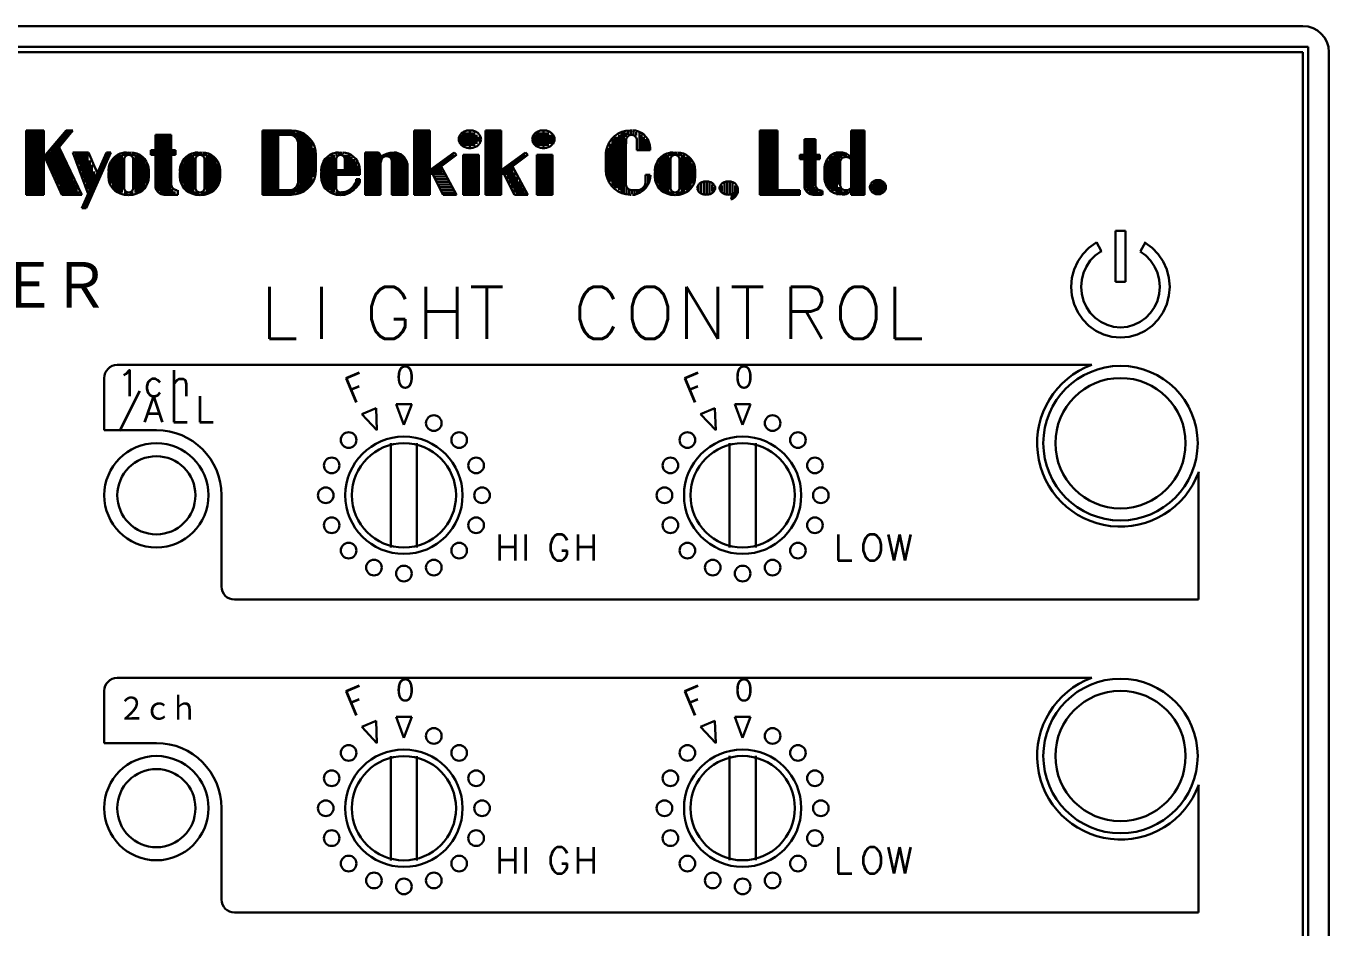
# Model space of a CAD drawing. Header units: inches. Extents: x 15 to 427, y 4 to 223.
# Drawn here: x 47.16 to 97.16, y 98.62 to 133.22 of the extents above; entities that cross this region are included whole.
import ezdxf

# ---------------------------------------------------------------- set-up
doc = ezdxf.new("R2010")
doc.units = ezdxf.units.IN
doc.header["$MEASUREMENT"] = 0
doc.layers.get('0').update_dxf_attribs({"lineweight": 30})
doc.styles.add('BIGFONT', font='txt.shx', dxfattribs={"bigfont": 'bigfont'})
doc.styles.get("Standard").update_dxf_attribs({"font": 'txt', "bigfont": 'extfont2.shx'})

# ---------------------------------------------------------------- blocks, each defined once
blk = doc.blocks.new('A$C72D67822')
for p, q in [((-29, 0), (29, 0)), ((-29.2, -0.8), (29.2, -0.8)), ((29.2, -0.8), (29.2, -93.5)), ((-29, -1), (29, -1)), ((29, -1), (29, -99)), ((30, -1), (30, -93.5)), ((-20, -4), (-19.315, -4)), ((-20, -6.468), (-20, -4)), ((-19.914, -4), (-19.914, -6.468)), ((-19.829, -4), (-19.829, -6.468)), ((-19.743, -4), (-19.743, -6.468)), ((-19.658, -4), (-19.658, -6.468)), ((-19.572, -4), (-19.572, -6.468)), ((-19.486, -4), (-19.486, -6.468)), ((-19.401, -4), (-19.401, -6.468)), ((-19.315, -4), (-19.315, -6.468)), ((-19.315, -5.021), (-18.459, -4)), ((-18.203, -4), (-18.973, -4.936)), ((-18.802, -4.426), (-18.716, -4.426)), ((-18.716, -4.34), (-18.545, -4.34)), ((-18.716, -4.426), (-18.545, -4.426)), ((-18.665, -4.255), (-18.631, -4.255)), ((-18.631, -4.255), (-18.459, -4.255)), ((-18.597, -4.17), (-18.545, -4.17)), ((-18.545, -4.17), (-18.374, -4.17)), ((-18.545, -4.34), (-18.494, -4.34)), ((-18.528, -4.085), (-18.459, -4.085)), ((-18.459, -4), (-18.203, -4)), ((-18.459, -4.085), (-18.288, -4.085)), ((-18.459, -4.255), (-18.425, -4.255)), ((-15.036, -4.17), (-14.437, -4.17)), ((-15.036, -4.17), (-15.036, -5.873)), ((-15.036, -4.255), (-14.437, -4.255)), ((-15.036, -4.34), (-14.437, -4.34)), ((-15.036, -4.426), (-14.437, -4.426)), ((-14.437, -4.17), (-14.437, -5.873)), ((-10.928, -4), (-10.329, -4)), ((-10.928, -6.468), (-10.928, -4)), ((-10.843, -4), (-10.843, -6.468)), ((-10.757, -4), (-10.757, -6.468)), ((-10.672, -4), (-10.672, -6.468)), ((-10.586, -4), (-10.586, -6.468)), ((-10.5, -4), (-10.5, -6.468)), ((-10.415, -4), (-10.415, -6.468)), ((-10.329, -4), (-10.329, -6.468)), ((-10.329, -4), (-9.902, -4)), ((-10.329, -4.17), (-10.158, -4.17)), ((-10.244, -4), (-10.244, -4.17)), ((-10.158, -4), (-10.158, -4.17)), ((-10.158, -4.17), (-9.902, -4.17)), ((-10.073, -4), (-10.073, -4.17)), ((-9.987, -4), (-9.987, -4.17)), ((-9.919, -4), (-9.884, -4)), ((-9.902, -4), (-9.902, -4.17)), ((-9.884, -4), (-9.867, -4)), ((-9.816, -4), (-9.816, -4.17)), ((-9.73, -4.034), (-9.73, -4.204)), ((-9.645, -4.085), (-9.645, -4.255)), ((-9.559, -4.085), (-9.559, -4.426)), ((-9.473, -4.085), (-9.473, -6.383)), ((-9.388, -4.136), (-9.388, -6.349)), ((-9.302, -4.17), (-9.302, -6.298)), ((-9.217, -4.255), (-9.217, -6.213)), ((-9.131, -4.34), (-9.131, -6.128)), ((-9.046, -4.443), (-9.046, -4.511)), ((-5.109, -4), (-4.51, -4)), ((-5.109, -6.468), (-5.109, -4)), ((-5.023, -4), (-5.023, -6.468)), ((-4.938, -4), (-4.938, -6.468)), ((-4.852, -4), (-4.852, -6.468)), ((-4.767, -4), (-4.767, -6.468)), ((-4.681, -4), (-4.681, -6.468)), ((-4.681, -4), (-4.681, -6.468)), ((-4.595, -4), (-4.595, -6.468)), ((-4.51, -4), (-4.51, -6.468)), ((-3.312, -4.17), (-3.312, -4.511)), ((-3.226, -4.085), (-3.226, -4.596)), ((-3.141, -4.085), (-3.141, -4.596)), ((-3.055, -4.085), (-3.055, -4.596)), ((-2.969, -4), (-2.969, -4.681)), ((-2.884, -4.085), (-2.884, -4.596)), ((-2.798, -4.085), (-2.798, -4.596)), ((-2.713, -4.17), (-2.713, -4.511)), ((-2.627, -4.255), (-2.627, -4.426)), ((-2.37, -4), (-1.771, -4)), ((-2.37, -6.468), (-2.37, -4)), ((-2.285, -4), (-2.285, -6.468)), ((-2.199, -4), (-2.199, -6.468)), ((-2.114, -4), (-2.114, -6.468)), ((-2.028, -4), (-2.028, -6.468)), ((-1.942, -4), (-1.942, -6.468)), ((-1.857, -4), (-1.857, -6.468)), ((-1.771, -4), (-1.771, -6.468)), ((-0.488, -4.17), (-0.488, -4.511)), ((-0.402, -4.085), (-0.402, -4.596)), ((-0.316, -4.085), (-0.316, -4.596)), ((-0.231, -4.085), (-0.231, -4.596)), ((-0.145, -4), (-0.145, -4.681)), ((-0.06, -4.085), (-0.06, -4.596)), ((0.026, -4.085), (0.026, -4.596)), ((0.112, -4.17), (0.112, -4.511)), ((0.197, -4.17), (0.197, -4.511)), ((2.508, -4.34), (2.508, -6.128)), ((2.593, -4.255), (2.593, -6.213)), ((2.679, -4.255), (2.679, -6.213)), ((2.765, -4.17), (2.765, -6.298)), ((2.85, -4.085), (2.85, -6.383)), ((2.936, -4.085), (2.936, -6.383)), ((3.031, -4.375), (3.014, -4.681)), ((3.021, -4.085), (3.021, -4.255)), ((3.107, -4.034), (3.107, -4.17)), ((3.183, -4), (3.268, -4)), ((3.21, -4.034), (3.21, -4.136)), ((3.312, -4.034), (3.312, -4.17)), ((3.415, -4.068), (3.415, -4.204)), ((3.437, -4.375), (3.437, -4.681)), ((3.535, -4.085), (3.535, -4.766)), ((3.62, -4.17), (3.62, -4.766)), ((3.706, -4.255), (3.706, -4.766)), ((3.792, -4.34), (3.792, -4.766)), ((3.877, -4.426), (3.877, -4.766)), ((8.156, -4), (8.841, -4)), ((8.156, -6.468), (8.156, -4)), ((8.242, -4), (8.242, -6.468)), ((8.327, -4), (8.327, -6.468)), ((8.413, -4), (8.413, -6.468)), ((8.498, -4), (8.498, -6.468)), ((8.584, -4), (8.584, -6.468)), ((8.67, -4), (8.67, -6.468)), ((8.755, -4), (8.755, -6.468)), ((8.841, -4), (8.841, -6.468)), ((9.868, -4.34), (10.296, -4.34)), ((9.868, -5.958), (9.868, -4.34)), ((9.953, -4.34), (9.953, -6.213)), ((10.039, -4.34), (10.039, -6.213)), ((10.125, -4.34), (10.125, -6.213)), ((10.21, -4.34), (10.21, -6.213)), ((10.296, -4.34), (10.296, -5.958)), ((11.665, -4), (12.178, -4)), ((11.665, -6.468), (11.665, -4)), ((11.751, -4), (11.751, -6.468)), ((11.836, -4), (11.836, -6.468)), ((11.922, -4), (11.922, -6.468)), ((12.007, -4), (12.007, -6.468)), ((12.093, -4), (12.093, -6.468)), ((12.178, -4), (12.178, -6.468)), ((-19.315, -4.936), (-18.631, -6.468)), ((-19.23, -4.936), (-18.631, -4.936)), ((-19.178, -4.851), (-18.665, -4.851)), ((-19.059, -4.766), (-18.716, -4.766)), ((-19.024, -4.681), (-18.973, -4.681)), ((-18.973, -4.681), (-18.802, -4.681)), ((-18.956, -4.596), (-18.887, -4.596)), ((-18.887, -4.511), (-18.785, -4.511)), ((-18.887, -4.596), (-18.716, -4.596)), ((-18.802, -4.511), (-18.631, -4.511)), ((-18.802, -4.681), (-18.733, -4.681)), ((-18.716, -4.681), (-18.733, -4.647)), ((-17.86, -6.468), (-18.716, -4.681)), ((-18.203, -4.851), (-17.604, -6.468)), ((-18.203, -4.851), (-17.604, -4.851)), ((-18.117, -4.936), (-17.604, -4.936)), ((-16.919, -4.851), (-17.86, -6.979)), ((-16.833, -4.851), (-17.775, -6.979)), ((-16.748, -4.851), (-17.689, -6.979)), ((-17.604, -4.851), (-17.347, -5.447)), ((-16.919, -4.851), (-16.748, -4.851)), ((-16.491, -4.936), (-16.491, -6.383)), ((-16.406, -4.936), (-16.406, -6.383)), ((-16.32, -4.936), (-16.32, -6.383)), ((-16.32, -4.936), (-15.806, -4.936)), ((-16.234, -4.851), (-16.149, -4.851)), ((-15.806, -4.936), (-15.806, -6.383)), ((-15.721, -4.936), (-15.721, -6.383)), ((-15.635, -4.936), (-15.635, -6.383)), ((-15.207, -4.766), (-15.036, -4.766)), ((-15.207, -4.766), (-15.207, -4.936)), ((-15.207, -4.851), (-15.036, -4.851)), ((-15.207, -4.936), (-15.036, -4.936)), ((-15.036, -4.511), (-14.437, -4.511)), ((-15.036, -4.596), (-14.437, -4.596)), ((-15.036, -4.681), (-14.437, -4.681)), ((-15.036, -4.766), (-14.437, -4.766)), ((-15.036, -4.851), (-14.437, -4.851)), ((-15.036, -4.936), (-14.437, -4.936)), ((-14.437, -4.766), (-14.266, -4.766)), ((-14.437, -4.851), (-14.266, -4.851)), ((-14.266, -4.936), (-14.437, -4.936)), ((-14.266, -4.766), (-14.266, -4.936)), ((-13.753, -4.936), (-13.753, -6.383)), ((-13.667, -4.936), (-13.667, -6.383)), ((-13.581, -4.936), (-13.068, -4.936)), ((-13.581, -4.936), (-13.581, -6.383)), ((-13.496, -4.851), (-13.41, -4.851)), ((-13.068, -4.936), (-13.068, -6.383)), ((-12.982, -4.936), (-12.982, -5.021)), ((-12.897, -4.936), (-12.897, -6.383)), ((-9.559, -4.511), (-9.559, -5.873)), ((-9.046, -4.511), (-9.046, -6.043)), ((-8.96, -4.681), (-8.96, -5.787)), ((-8.874, -4.936), (-8.874, -5.021)), ((-8.275, -4.936), (-8.275, -6.383)), ((-8.19, -4.936), (-8.19, -6.383)), ((-8.097, -4.851), (-8.015, -4.851)), ((-8.087, -4.885), (-8.087, -4.987)), ((-7.984, -4.885), (-7.984, -4.919)), ((-7.916, -4.885), (-7.916, -4.919)), ((-7.847, -4.885), (-7.847, -4.919)), ((-7.762, -4.936), (-7.762, -5.021)), ((-7.676, -4.936), (-7.676, -5.702)), ((-7.591, -4.936), (-7.591, -5.702)), ((-6.992, -4.851), (-6.992, -6.468)), ((-6.478, -4.851), (-6.992, -4.851)), ((-6.906, -4.851), (-6.906, -6.468)), ((-6.82, -4.851), (-6.82, -6.468)), ((-6.735, -4.851), (-6.735, -6.468)), ((-6.649, -4.851), (-6.649, -6.468)), ((-6.564, -4.851), (-6.564, -6.468)), ((-6.393, -4.936), (-6.478, -4.851)), ((-6.478, -4.851), (-6.478, -6.468)), ((-6.393, -6.468), (-6.393, -4.936)), ((-6.307, -4.97), (-6.307, -5.021)), ((-6.273, -4.953), (-6.273, -5.021)), ((-6.221, -4.936), (-6.221, -4.987)), ((-6.17, -4.902), (-6.17, -4.987)), ((-6.119, -4.885), (-6.119, -4.987)), ((-6.067, -4.885), (-6.067, -5.004)), ((-5.999, -4.868), (-5.999, -5.072)), ((-5.948, -4.868), (-5.948, -5.158)), ((-5.879, -4.851), (-5.879, -5.107)), ((-5.794, -4.851), (-5.708, -4.885)), ((-5.794, -4.868), (-5.794, -5.107)), ((-5.708, -4.902), (-5.708, -5.123)), ((-5.622, -4.936), (-5.622, -5.107)), ((-4.51, -5.532), (-3.568, -4.851)), ((-4.51, -5.702), (-3.483, -4.936)), ((-3.568, -4.936), (-4.51, -5.617)), ((-3.483, -4.936), (-3.568, -4.851)), ((-3.226, -4.936), (-2.627, -4.936)), ((-3.226, -6.468), (-3.226, -4.936)), ((-3.141, -4.936), (-3.141, -6.468)), ((-3.055, -4.936), (-3.055, -6.468)), ((-2.969, -4.936), (-2.969, -6.468)), ((-2.884, -4.936), (-2.884, -6.468)), ((-2.798, -4.936), (-2.798, -6.468)), ((-2.713, -4.936), (-2.713, -6.468)), ((-2.627, -4.936), (-2.627, -6.468)), ((-1.771, -5.532), (-0.83, -4.851)), ((-1.771, -5.702), (-0.744, -4.936)), ((-0.83, -4.936), (-1.771, -5.617)), ((-0.744, -4.936), (-0.83, -4.851)), ((-0.402, -4.936), (0.197, -4.936)), ((-0.402, -6.468), (-0.402, -4.936)), ((-0.316, -4.936), (-0.316, -6.468)), ((-0.231, -4.936), (-0.231, -6.468)), ((-0.145, -4.936), (-0.145, -6.468)), ((-0.06, -4.936), (-0.06, -6.468)), ((0.026, -4.936), (0.026, -6.468)), ((0.112, -4.936), (0.112, -6.468)), ((0.197, -4.936), (0.197, -6.468)), ((2.251, -4.851), (2.251, -5.532)), ((2.337, -4.681), (2.337, -5.873)), ((2.422, -4.511), (2.422, -5.958)), ((3.014, -4.681), (3.014, -5.873)), ((3.437, -4.681), (3.437, -4.766)), ((3.437, -4.766), (3.946, -4.766)), ((3.946, -4.681), (3.946, -4.766)), ((4.476, -4.936), (4.476, -6.383)), ((4.562, -4.936), (4.562, -6.383)), ((4.647, -4.936), (4.647, -6.383)), ((4.647, -4.936), (5.161, -4.936)), ((4.733, -4.851), (4.819, -4.851)), ((5.161, -4.936), (5.161, -6.383)), ((5.246, -4.936), (5.246, -6.383)), ((9.697, -4.936), (10.467, -4.936)), ((9.697, -5.107), (9.697, -4.936)), ((10.467, -4.936), (10.467, -5.107)), ((10.98, -4.936), (11.494, -4.936)), ((11.1, -4.851), (11.323, -4.851)), ((-19.264, -5.021), (-19.213, -5.021)), ((-19.23, -5.021), (-18.631, -5.021)), ((-19.23, -5.107), (-19.144, -5.107)), ((-19.195, -5.192), (-19.144, -5.192)), ((-19.144, -5.107), (-18.545, -5.107)), ((-19.144, -5.192), (-18.545, -5.192)), ((-19.144, -5.277), (-18.459, -5.277)), ((-19.11, -5.362), (-18.425, -5.362)), ((-19.059, -5.447), (-18.374, -5.447)), ((-18.631, -5.021), (-18.597, -5.021)), ((-18.545, -5.192), (-18.511, -5.192)), ((-18.117, -5.021), (-17.604, -5.021)), ((-18.117, -5.107), (-17.604, -5.107)), ((-18.032, -5.192), (-17.518, -5.192)), ((-18.032, -5.277), (-17.518, -5.277)), ((-17.946, -5.362), (-17.433, -5.362)), ((-17.946, -5.447), (-17.433, -5.447)), ((-17.347, -5.447), (-17.261, -5.617)), ((-16.748, -5.192), (-16.748, -6.043)), ((-16.662, -5.107), (-16.662, -6.213)), ((-16.577, -5.021), (-16.577, -6.298)), ((-16.234, -5.106), (-16.234, -6.213)), ((-15.892, -5.106), (-15.892, -6.213)), ((-15.55, -5.021), (-15.55, -6.298)), ((-15.464, -5.107), (-15.464, -6.213)), ((-15.379, -5.277), (-15.379, -6.043)), ((-15.036, -5.021), (-14.437, -5.021)), ((-15.036, -5.107), (-14.437, -5.107)), ((-15.036, -5.192), (-14.437, -5.192)), ((-15.036, -5.277), (-14.437, -5.277)), ((-15.036, -5.362), (-14.437, -5.362)), ((-15.036, -5.447), (-14.437, -5.447)), ((-14.009, -5.277), (-14.009, -6.043)), ((-13.924, -5.107), (-13.924, -6.213)), ((-13.838, -5.021), (-13.838, -6.298)), ((-13.496, -5.106), (-13.496, -6.213)), ((-13.153, -5.106), (-13.153, -6.213)), ((-12.982, -5.021), (-12.982, -6.383)), ((-12.811, -5.021), (-12.811, -6.298)), ((-12.726, -5.107), (-12.726, -6.213)), ((-12.64, -5.277), (-12.64, -6.128)), ((-8.874, -5.021), (-8.874, -5.447)), ((-8.618, -5.277), (-8.618, -6.043)), ((-8.532, -5.107), (-8.532, -6.213)), ((-8.447, -5.021), (-8.447, -6.298)), ((-8.361, -5.021), (-8.361, -6.298)), ((-8.097, -5.106), (-8.097, -6.213)), ((-7.769, -5.106), (-7.769, -5.532)), ((-7.745, -5.021), (-7.745, -5.532)), ((-7.505, -5.021), (-7.505, -5.702)), ((-7.42, -5.107), (-7.42, -5.702)), ((-7.334, -5.192), (-7.334, -5.702)), ((-7.248, -5.362), (-7.248, -5.702)), ((-6.393, -5.038), (-6.375, -5.021)), ((-6.375, -5.175), (-6.393, -5.243)), ((-6.341, -5.004), (-6.341, -5.072)), ((-5.965, -5.192), (-5.965, -5.294)), ((-5.965, -6.468), (-5.965, -5.277)), ((-5.879, -5.107), (-5.879, -6.468)), ((-5.794, -5.107), (-5.794, -6.468)), ((-5.708, -5.107), (-5.708, -6.468)), ((-5.622, -5.107), (-5.622, -6.468)), ((-5.537, -5.004), (-5.537, -5.107)), ((-5.537, -5.107), (-5.537, -6.468)), ((-5.451, -5.107), (-5.451, -6.468)), ((-5.366, -6.468), (-5.366, -5.277)), ((-4.185, -5.464), (-4.082, -5.464)), ((-3.483, -6.468), (-4.082, -5.362)), ((-1.429, -5.447), (-1.429, -6.043)), ((-0.744, -6.468), (-1.343, -5.362)), ((-1.343, -5.447), (-1.343, -6.213)), ((4.219, -5.277), (4.219, -6.043)), ((4.305, -5.107), (4.305, -6.213)), ((4.391, -5.021), (4.391, -6.298)), ((4.733, -5.106), (4.733, -6.213)), ((5.075, -5.106), (5.075, -6.213)), ((5.332, -5.021), (5.332, -6.298)), ((5.418, -5.021), (5.418, -6.298)), ((5.503, -5.107), (5.503, -6.213)), ((5.589, -5.277), (5.589, -6.043)), ((9.697, -5.021), (10.467, -5.021)), ((10.467, -5.107), (9.697, -5.107)), ((10.638, -5.447), (11.237, -5.447)), ((10.672, -5.362), (11.22, -5.362)), ((10.723, -5.192), (11.237, -5.192)), ((10.723, -5.277), (11.237, -5.277)), ((10.809, -5.021), (11.323, -5.021)), ((10.809, -5.107), (11.237, -5.107)), ((11.237, -5.16), (11.237, -6.144)), ((11.665, -5.16), (11.665, -6.144)), ((-19.007, -5.532), (-18.323, -5.532)), ((-18.973, -5.617), (-18.288, -5.617)), ((-18.939, -5.702), (-18.254, -5.702)), ((-18.887, -5.787), (-18.203, -5.787)), ((-18.887, -5.873), (-18.203, -5.873)), ((-18.802, -5.958), (-18.117, -5.958)), ((-17.946, -5.532), (-17.433, -5.532)), ((-17.86, -5.617), (-17.347, -5.617)), ((-17.86, -5.702), (-17.347, -5.702)), ((-17.86, -5.787), (-17.347, -5.787)), ((-17.775, -5.873), (-17.261, -5.873)), ((-17.775, -5.958), (-17.261, -5.958)), ((-16.833, -5.617), (-16.833, -5.787)), ((-15.293, -5.532), (-15.293, -5.787)), ((-15.036, -5.532), (-14.437, -5.532)), ((-15.036, -5.617), (-14.437, -5.617)), ((-15.036, -5.702), (-14.437, -5.702)), ((-15.036, -5.787), (-14.437, -5.787)), ((-15.036, -5.873), (-15.036, -6.128)), ((-15.036, -5.873), (-14.437, -5.873)), ((-15.036, -5.958), (-14.437, -5.958)), ((-14.437, -5.873), (-14.437, -6.043)), ((-14.095, -5.617), (-14.095, -5.787)), ((-12.554, -5.532), (-12.554, -5.787)), ((-9.559, -5.873), (-9.559, -5.958)), ((-8.669, -5.617), (-8.669, -5.787)), ((-8.097, -5.532), (-7.769, -5.532)), ((-8.097, -5.702), (-7.197, -5.702)), ((-8.019, -5.532), (-8.019, -5.702)), ((-7.933, -5.532), (-7.933, -5.702)), ((-7.847, -5.532), (-7.847, -5.702)), ((-7.762, -5.532), (-7.762, -5.702)), ((-7.328, -5.873), (-7.328, -5.975)), ((-7.328, -5.873), (-7.262, -5.873)), ((-7.3, -5.873), (-7.3, -6.111)), ((-7.279, -5.873), (-7.197, -5.873)), ((-7.231, -5.873), (-7.231, -6.043)), ((-7.197, -5.975), (-7.23, -6.077)), ((-7.197, -5.532), (-7.197, -5.702)), ((-7.197, -5.873), (-7.197, -5.906)), ((-7.197, -5.906), (-7.197, -5.975)), ((-4.424, -5.617), (-3.996, -6.468)), ((-4.39, -5.6), (-4.013, -5.6)), ((-4.39, -5.668), (-3.945, -5.668)), ((-4.322, -5.77), (-3.877, -5.77)), ((-4.287, -5.873), (-3.842, -5.873)), ((-4.253, -5.532), (-4.048, -5.532)), ((-4.219, -5.975), (-3.774, -5.975)), ((-1.686, -5.617), (-1.258, -6.468)), ((-1.6, -5.532), (-1.6, -5.702)), ((-1.514, -5.532), (-1.514, -5.873)), ((-1.258, -5.617), (-1.258, -6.383)), ((-1.172, -5.787), (-1.172, -6.468)), ((-1.087, -5.958), (-1.087, -6.468)), ((3.014, -5.873), (3.014, -6.043)), ((3.776, -5.702), (3.946, -5.702)), ((3.776, -5.702), (3.776, -5.958)), ((3.877, -5.702), (3.877, -6.043)), ((4.134, -5.617), (4.134, -5.787)), ((5.674, -5.532), (5.674, -5.787)), ((6.907, -5.975), (6.907, -6.451)), ((7.009, -5.975), (7.009, -6.451)), ((10.296, -5.958), (9.868, -5.958)), ((9.868, -5.958), (9.868, -6.128)), ((10.296, -5.958), (10.296, -6.128)), ((10.638, -5.532), (10.638, -5.787)), ((10.638, -5.532), (11.237, -5.532)), ((10.638, -5.617), (11.237, -5.617)), ((10.638, -5.702), (11.237, -5.702)), ((10.638, -5.787), (11.237, -5.787)), ((10.638, -5.873), (11.237, -5.873)), ((10.689, -5.958), (10.741, -5.958)), ((10.723, -5.958), (11.237, -5.958)), ((11.836, -5.515), (11.836, -5.753)), ((12.521, -5.958), (12.521, -6.383)), ((12.606, -5.958), (12.606, -6.383)), ((12.692, -5.924), (12.692, -5.958)), ((12.692, -5.958), (12.692, -6.383)), ((12.778, -5.958), (12.778, -6.383)), ((12.863, -5.992), (12.863, -6.043)), ((-19.315, -6.468), (-20, -6.468)), ((-18.802, -6.043), (-18.117, -6.043)), ((-18.716, -6.128), (-18.032, -6.128)), ((-18.716, -6.213), (-18.032, -6.213)), ((-18.716, -6.298), (-18.032, -6.298)), ((-18.631, -6.383), (-17.946, -6.383)), ((-17.86, -6.468), (-18.631, -6.468)), ((-17.689, -6.043), (-17.433, -6.043)), ((-17.689, -6.128), (-17.518, -6.128)), ((-17.689, -6.213), (-17.604, -6.213)), ((-17.604, -6.213), (-17.518, -6.213)), ((-17.604, -6.298), (-17.518, -6.298)), ((-16.234, -6.383), (-15.892, -6.383)), ((-16.234, -6.468), (-16.149, -6.468)), ((-15.978, -6.468), (-15.892, -6.468)), ((-15.036, -6.043), (-14.437, -6.043)), ((-15.036, -6.128), (-14.437, -6.128)), ((-15.036, -6.213), (-14.437, -6.213)), ((-14.951, -6.298), (-14.352, -6.298)), ((-14.865, -6.383), (-14.266, -6.383)), ((-14.694, -6.468), (-14.18, -6.468)), ((-14.18, -6.298), (-14.18, -6.468)), ((-13.581, -6.383), (-13.068, -6.383)), ((-13.496, -6.468), (-13.41, -6.468)), ((-13.239, -6.468), (-13.153, -6.468)), ((-10.329, -6.468), (-10.928, -6.468)), ((-10.329, -6.298), (-10.158, -6.298)), ((-10.329, -6.468), (-9.902, -6.468)), ((-10.244, -6.298), (-10.244, -6.468)), ((-10.158, -6.298), (-9.902, -6.298)), ((-10.158, -6.298), (-10.158, -6.468)), ((-10.073, -6.298), (-10.073, -6.468)), ((-9.987, -6.298), (-9.987, -6.468)), ((-9.902, -6.298), (-9.902, -6.468)), ((-9.902, -6.468), (-9.816, -6.468)), ((-9.816, -6.298), (-9.816, -6.468)), ((-9.73, -6.298), (-9.73, -6.383)), ((-9.73, -6.383), (-9.73, -6.451)), ((-9.645, -6.213), (-9.645, -6.383)), ((-9.559, -6.077), (-9.559, -6.417)), ((-8.097, -6.468), (-8.015, -6.468)), ((-8.087, -6.349), (-8.087, -6.417)), ((-8.019, -6.383), (-8.019, -6.451)), ((-7.95, -6.383), (-7.95, -6.485)), ((-7.851, -6.468), (-7.769, -6.468)), ((-7.847, -6.383), (-7.847, -6.451)), ((-7.779, -6.383), (-7.779, -6.451)), ((-7.711, -6.349), (-7.711, -6.451)), ((-7.642, -6.315), (-7.642, -6.417)), ((-7.574, -6.281), (-7.574, -6.383)), ((-7.505, -6.213), (-7.505, -6.315)), ((-7.437, -6.145), (-7.437, -6.247)), ((-7.368, -6.043), (-7.368, -6.213)), ((-7.23, -6.077), (-7.361, -6.213)), ((-6.992, -6.468), (-6.393, -6.468)), ((-5.366, -6.468), (-5.965, -6.468)), ((-4.51, -6.468), (-5.109, -6.468)), ((-4.15, -6.077), (-3.705, -6.077)), ((-4.116, -6.179), (-3.671, -6.179)), ((-4.048, -6.281), (-3.603, -6.281)), ((-4.013, -6.383), (-3.568, -6.383)), ((-3.996, -6.468), (-3.483, -6.468)), ((-2.627, -6.468), (-3.226, -6.468)), ((-1.771, -6.468), (-2.37, -6.468)), ((-1.258, -6.468), (-0.744, -6.468)), ((-1.001, -6.043), (-1.001, -6.468)), ((-0.916, -6.213), (-0.916, -6.468)), ((-0.83, -6.383), (-0.83, -6.468)), ((0.197, -6.468), (-0.402, -6.468)), ((3.038, -6.179), (3.038, -6.434)), ((3.141, -6.281), (3.141, -6.451)), ((3.244, -6.315), (3.244, -6.451)), ((3.268, -6.298), (3.437, -6.298)), ((3.268, -6.468), (3.353, -6.468)), ((3.347, -6.315), (3.347, -6.451)), ((3.449, -6.315), (3.449, -6.417)), ((3.518, -6.315), (3.518, -6.383)), ((3.62, -6.281), (3.62, -6.349)), ((3.689, -6.213), (3.689, -6.281)), ((3.757, -6.111), (3.757, -6.213)), ((3.826, -6.043), (3.826, -6.111)), ((4.647, -6.383), (5.161, -6.383)), ((4.733, -6.468), (4.819, -6.468)), ((4.99, -6.468), (5.075, -6.468)), ((5.811, -6.111), (5.811, -6.315)), ((5.914, -6.043), (5.914, -6.383)), ((6.017, -6.009), (6.017, -6.417)), ((6.119, -6.009), (6.119, -6.417)), ((6.222, -6.009), (6.222, -6.417)), ((6.325, -6.077), (6.325, -6.349)), ((6.393, -6.179), (6.393, -6.281)), ((6.701, -6.111), (6.701, -6.349)), ((6.804, -6.009), (6.804, -6.417)), ((7.112, -6.009), (7.112, -6.417)), ((7.146, -6.417), (7.146, -6.588)), ((7.215, -6.111), (7.215, -6.519)), ((7.283, -6.213), (7.283, -6.417)), ((8.841, -6.468), (8.156, -6.468)), ((8.841, -6.298), (9.697, -6.298)), ((8.841, -6.468), (8.841, -6.298)), ((8.841, -6.383), (9.697, -6.383)), ((9.697, -6.468), (8.841, -6.468)), ((9.697, -6.298), (9.697, -6.468)), ((9.953, -6.213), (10.296, -6.213)), ((9.953, -6.298), (10.381, -6.298)), ((10.039, -6.383), (10.552, -6.383)), ((10.21, -6.468), (10.552, -6.468)), ((10.552, -6.315), (10.57, -6.315)), ((10.57, -6.451), (10.552, -6.468)), ((10.57, -6.315), (10.57, -6.451)), ((10.723, -6.043), (11.237, -6.043)), ((10.758, -6.128), (10.826, -6.128)), ((10.809, -6.128), (11.152, -6.128)), ((10.809, -6.213), (11.237, -6.213)), ((10.895, -6.298), (11.323, -6.298)), ((11.066, -6.383), (11.562, -6.383)), ((11.1, -6.451), (11.152, -6.451)), ((12.178, -6.468), (11.665, -6.468)), ((12.435, -6.06), (12.435, -6.145)), ((12.435, -6.128), (12.435, -6.213)), ((12.435, -6.213), (12.435, -6.298)), ((12.606, -6.383), (12.606, -6.417)), ((12.692, -6.383), (12.692, -6.417)), ((12.778, -6.383), (12.778, -6.4)), ((12.863, -6.043), (12.863, -6.298)), ((12.863, -6.298), (12.863, -6.349)), ((12.863, -6.349), (12.863, -6.366)), ((12.949, -6.06), (12.949, -6.128)), ((12.949, -6.128), (12.949, -6.213)), ((12.949, -6.213), (12.949, -6.281)), ((-17.689, -6.979), (-17.86, -6.979)), ((21.811, -7.855), (22.189, -7.855)), ((21.811, -9.805), (21.811, -7.855)), ((22.189, -7.855), (22.189, -9.805)), ((21.262, -8.625), (21.081, -8.29)), ((22.762, -8.639), (22.957, -8.291)), ((22.189, -9.805), (21.811, -9.805)), ((-16.5, -13), (20.9, -13)), ((-17, -15.5), (-17, -13.5)), ((-7.117, -14.881), (-6.562, -14.652)), ((-7.117, -14.881), (-6.533, -15.506)), ((-6.562, -14.652), (-6.533, -15.506)), ((-5.8, -14.5), (-5.2, -14.5)), ((-5.8, -14.5), (-5.5, -15.3)), ((-5.2, -14.5), (-5.5, -15.3)), ((5.883, -14.881), (6.438, -14.652)), ((5.883, -14.881), (6.467, -15.506)), ((6.438, -14.652), (6.467, -15.506)), ((7.2, -14.5), (7.8, -14.5)), ((7.2, -14.5), (7.5, -15.3)), ((7.8, -14.5), (7.5, -15.3)), ((-15, -15.5), (-17, -15.5)), ((7, -20), (7, -16)), ((8, -20), (8, -16)), ((-6, -20), (-6, -16)), ((-5, -20), (-5, -16)), ((25, -17.1), (25, -22)), ((-12.5, -18), (-12.5, -21.5)), ((25, -22), (-12, -22)), ((-16.5, -25.003), (20.9, -25.003)), ((-17, -27.503), (-17, -25.503)), ((-7.117, -26.884), (-6.562, -26.655)), ((-7.117, -26.884), (-6.533, -27.509)), ((-6.562, -26.655), (-6.533, -27.509)), ((-5.8, -26.503), (-5.2, -26.503)), ((-5.8, -26.503), (-5.5, -27.303)), ((-5.2, -26.503), (-5.5, -27.303)), ((5.883, -26.884), (6.438, -26.655)), ((5.883, -26.884), (6.467, -27.509)), ((6.438, -26.655), (6.467, -27.509)), ((7.2, -26.503), (7.8, -26.503)), ((7.2, -26.503), (7.5, -27.303)), ((7.8, -26.503), (7.5, -27.303)), ((-15, -27.503), (-17, -27.503)), ((-6, -32.003), (-6, -28.003)), ((-5, -32.003), (-5, -28.003)), ((7, -32), (7, -28)), ((8, -32), (8, -28)), ((25, -29.103), (25, -34.003)), ((-12.5, -30.003), (-12.5, -33.503)), ((25, -34.003), (-12, -34.003))]:
    blk.add_line(p, q)
for points in [[(-9.559, -4.511), (-9.564, -4.452), (-9.58, -4.394), (-9.605, -4.34), (-9.639, -4.292), (-9.681, -4.25), (-9.73, -4.216), (-9.784, -4.191), (-9.842, -4.175), (-9.902, -4.17)], [(-8.874, -4.936), (-8.889, -4.774), (-8.931, -4.616), (-9.001, -4.468), (-9.095, -4.334), (-9.211, -4.219), (-9.345, -4.125), (-9.494, -4.057), (-9.652, -4.014), (-9.816, -4), (-9.865, -4.001)], [(-2.541, -4.34), (-2.543, -4.311), (-2.548, -4.281), (-2.556, -4.252), (-2.567, -4.224), (-2.582, -4.197), (-2.599, -4.17), (-2.619, -4.145), (-2.642, -4.122), (-2.667, -4.1), (-2.694, -4.08), (-2.724, -4.062), (-2.755, -4.046), (-2.789, -4.032), (-2.823, -4.021), (-2.859, -4.012), (-2.895, -4.005), (-2.932, -4.001), (-2.969, -4), (-3.007, -4.001), (-3.044, -4.005), (-3.08, -4.012), (-3.116, -4.021), (-3.15, -4.032), (-3.183, -4.046), (-3.215, -4.062), (-3.244, -4.08), (-3.272, -4.1), (-3.297, -4.122), (-3.32, -4.145), (-3.34, -4.17), (-3.357, -4.197), (-3.371, -4.224), (-3.383, -4.252), (-3.391, -4.281), (-3.396, -4.311), (-3.397, -4.34), (-3.396, -4.37), (-3.391, -4.4), (-3.383, -4.429), (-3.371, -4.457), (-3.357, -4.484), (-3.34, -4.511), (-3.32, -4.536), (-3.297, -4.559), (-3.272, -4.581), (-3.244, -4.601), (-3.215, -4.619), (-3.183, -4.635), (-3.15, -4.649), (-3.116, -4.66), (-3.08, -4.669), (-3.044, -4.676), (-3.007, -4.68), (-2.969, -4.681), (-2.932, -4.68), (-2.895, -4.676), (-2.859, -4.669), (-2.823, -4.66), (-2.789, -4.649), (-2.755, -4.635), (-2.724, -4.619), (-2.694, -4.601), (-2.667, -4.581), (-2.642, -4.559), (-2.619, -4.536), (-2.599, -4.511), (-2.582, -4.484), (-2.567, -4.457), (-2.556, -4.429), (-2.548, -4.4), (-2.543, -4.37), (-2.541, -4.34)], [(0.283, -4.34), (0.281, -4.311), (0.276, -4.281), (0.268, -4.252), (0.257, -4.224), (0.243, -4.197), (0.225, -4.17), (0.205, -4.145), (0.183, -4.122), (0.157, -4.1), (0.13, -4.08), (0.1, -4.062), (0.069, -4.046), (0.036, -4.032), (0.001, -4.021), (-0.034, -4.012), (-0.071, -4.005), (-0.108, -4.001), (-0.145, -4), (-0.182, -4.001), (-0.219, -4.005), (-0.256, -4.012), (-0.292, -4.021), (-0.326, -4.032), (-0.359, -4.046), (-0.391, -4.062), (-0.42, -4.08), (-0.448, -4.1), (-0.473, -4.122), (-0.496, -4.145), (-0.516, -4.17), (-0.533, -4.197), (-0.547, -4.224), (-0.558, -4.252), (-0.567, -4.281), (-0.571, -4.311), (-0.573, -4.34), (-0.571, -4.37), (-0.567, -4.4), (-0.558, -4.429), (-0.547, -4.457), (-0.533, -4.484), (-0.516, -4.511), (-0.496, -4.536), (-0.473, -4.559), (-0.448, -4.581), (-0.42, -4.601), (-0.391, -4.619), (-0.359, -4.635), (-0.326, -4.649), (-0.292, -4.66), (-0.256, -4.669), (-0.219, -4.676), (-0.182, -4.68), (-0.145, -4.681), (-0.108, -4.68), (-0.071, -4.676), (-0.034, -4.669), (0.001, -4.66), (0.036, -4.649), (0.069, -4.635), (0.1, -4.619), (0.13, -4.601), (0.157, -4.581), (0.183, -4.559), (0.205, -4.536), (0.225, -4.511), (0.243, -4.484), (0.257, -4.457), (0.268, -4.429), (0.276, -4.4), (0.281, -4.37), (0.283, -4.34)], [(3.183, -4), (3.021, -4.014), (2.864, -4.057), (2.717, -4.125), (2.584, -4.219), (2.469, -4.334), (2.376, -4.468), (2.307, -4.616), (2.265, -4.774), (2.255, -4.855)], [(3.437, -4.375), (3.434, -4.339), (3.425, -4.305), (3.41, -4.272), (3.39, -4.243), (3.365, -4.218), (3.336, -4.198), (3.304, -4.183), (3.269, -4.173), (3.234, -4.17), (3.199, -4.173), (3.164, -4.183), (3.132, -4.198), (3.103, -4.218), (3.078, -4.243), (3.058, -4.272), (3.043, -4.305), (3.034, -4.339), (3.031, -4.375)], [(3.946, -4.681), (3.936, -4.563), (3.905, -4.448), (3.855, -4.34), (3.787, -4.243), (3.704, -4.159), (3.607, -4.091), (3.5, -4.041), (3.386, -4.01), (3.292, -4)], [(-16.232, -4.856), (-16.268, -4.861), (-16.383, -4.892), (-16.491, -4.942), (-16.589, -5.01), (-16.673, -5.094), (-16.742, -5.192), (-16.792, -5.299), (-16.823, -5.414), (-16.833, -5.532), (-16.828, -5.615)], [(-15.892, -5.106), (-15.895, -5.077), (-15.902, -5.048), (-15.915, -5.021), (-15.932, -4.997), (-15.953, -4.976), (-15.978, -4.959), (-16.005, -4.947), (-16.033, -4.939), (-16.063, -4.936), (-16.093, -4.939), (-16.122, -4.947), (-16.149, -4.959), (-16.173, -4.976), (-16.194, -4.997), (-16.211, -5.021), (-16.224, -5.048), (-16.232, -5.077), (-16.234, -5.106)], [(-15.983, -4.857), (-16.063, -4.851), (-16.152, -4.859)], [(-15.293, -5.532), (-15.303, -5.414), (-15.334, -5.299), (-15.385, -5.192), (-15.453, -5.094), (-15.538, -5.01), (-15.635, -4.942), (-15.743, -4.892), (-15.859, -4.861), (-15.954, -4.852)], [(-13.494, -4.856), (-13.529, -4.861), (-13.644, -4.892), (-13.753, -4.942), (-13.85, -5.01), (-13.935, -5.094), (-14.003, -5.192), (-14.054, -5.299), (-14.084, -5.414), (-14.095, -5.532), (-14.09, -5.615)], [(-13.153, -5.106), (-13.156, -5.077), (-13.164, -5.048), (-13.176, -5.021), (-13.193, -4.997), (-13.215, -4.976), (-13.239, -4.959), (-13.266, -4.947), (-13.295, -4.939), (-13.325, -4.936), (-13.354, -4.939), (-13.383, -4.947), (-13.41, -4.959), (-13.435, -4.976), (-13.456, -4.997), (-13.473, -5.021), (-13.485, -5.048), (-13.493, -5.077), (-13.496, -5.106)], [(-13.244, -4.857), (-13.325, -4.851), (-13.414, -4.859)], [(-12.554, -5.532), (-12.565, -5.414), (-12.596, -5.299), (-12.646, -5.192), (-12.715, -5.094), (-12.799, -5.01), (-12.897, -4.942), (-13.005, -4.892), (-13.12, -4.861), (-13.215, -4.852)], [(-8.095, -4.856), (-8.128, -4.861), (-8.239, -4.892), (-8.342, -4.942), (-8.435, -5.01), (-8.516, -5.094), (-8.581, -5.192), (-8.63, -5.299), (-8.659, -5.414), (-8.669, -5.532), (-8.664, -5.615)], [(-7.769, -5.106), (-7.772, -5.077), (-7.779, -5.048), (-7.791, -5.021), (-7.808, -4.997), (-7.828, -4.976), (-7.851, -4.959), (-7.877, -4.947), (-7.905, -4.939), (-7.933, -4.936), (-7.961, -4.939), (-7.989, -4.947), (-8.015, -4.959), (-8.038, -4.976), (-8.058, -4.997), (-8.075, -5.021), (-8.087, -5.048), (-8.094, -5.077), (-8.097, -5.106)], [(-7.856, -4.857), (-7.933, -4.851), (-8.018, -4.859)], [(-7.197, -5.532), (-7.207, -5.414), (-7.236, -5.299), (-7.285, -5.192), (-7.35, -5.094), (-7.431, -5.01), (-7.524, -4.942), (-7.628, -4.892), (-7.738, -4.861), (-7.828, -4.852)], [(-5.79, -4.856), (-5.879, -4.851), (-6.028, -4.864), (-6.172, -4.902), (-6.307, -4.965), (-6.382, -5.014)], [(-5.965, -5.192), (-5.968, -5.156), (-5.977, -5.122), (-5.992, -5.089), (-6.013, -5.06), (-6.038, -5.035), (-6.067, -5.015), (-6.1, -5), (-6.134, -4.99), (-6.17, -4.987), (-6.206, -4.99), (-6.24, -5), (-6.273, -5.015), (-6.302, -5.035), (-6.327, -5.06), (-6.348, -5.089), (-6.363, -5.122), (-6.372, -5.156), (-6.374, -5.167)], [(-5.366, -5.362), (-5.373, -5.273), (-5.397, -5.187), (-5.435, -5.106), (-5.486, -5.034), (-5.549, -4.971), (-5.622, -4.92), (-5.703, -4.882), (-5.781, -4.861)], [(4.735, -4.856), (4.7, -4.861), (4.584, -4.892), (4.476, -4.942), (4.378, -5.01), (4.294, -5.094), (4.226, -5.192), (4.175, -5.299), (4.144, -5.414), (4.134, -5.532), (4.139, -5.615)], [(5.075, -5.106), (5.073, -5.077), (5.065, -5.048), (5.052, -5.021), (5.035, -4.997), (5.014, -4.976), (4.99, -4.959), (4.963, -4.947), (4.934, -4.939), (4.904, -4.936), (4.874, -4.939), (4.846, -4.947), (4.819, -4.959), (4.794, -4.976), (4.773, -4.997), (4.756, -5.021), (4.743, -5.048), (4.736, -5.077), (4.733, -5.106)], [(4.984, -4.857), (4.904, -4.851), (4.815, -4.859)], [(5.674, -5.532), (5.664, -5.414), (5.633, -5.299), (5.583, -5.192), (5.514, -5.094), (5.43, -5.01), (5.332, -4.942), (5.224, -4.892), (5.109, -4.861), (5.014, -4.852)], [(11.104, -4.856), (11.076, -4.861), (11.031, -4.874), (10.987, -4.891), (10.944, -4.913), (10.903, -4.94), (10.864, -4.971), (10.828, -5.007), (10.793, -5.046), (10.762, -5.088), (10.734, -5.134), (10.709, -5.183), (10.688, -5.235), (10.67, -5.288), (10.656, -5.343), (10.646, -5.4), (10.64, -5.457), (10.638, -5.515), (10.64, -5.573), (10.642, -5.596)], [(11.819, -5.515), (11.817, -5.457), (11.811, -5.4), (11.801, -5.343), (11.787, -5.288), (11.769, -5.235), (11.748, -5.183), (11.723, -5.134), (11.695, -5.088), (11.664, -5.046), (11.629, -5.007), (11.593, -4.971), (11.554, -4.94), (11.513, -4.913), (11.47, -4.891), (11.426, -4.874), (11.381, -4.861), (11.335, -4.854), (11.307, -4.852)], [(-9.816, -6.468), (-9.652, -6.454), (-9.494, -6.412), (-9.345, -6.343), (-9.211, -6.249), (-9.095, -6.134), (-9.001, -6), (-8.931, -5.852), (-8.889, -5.695), (-8.874, -5.532), (-8.877, -5.467)], [(11.665, -5.16), (11.664, -5.148), (11.662, -5.136), (11.658, -5.124), (11.653, -5.113), (11.646, -5.101), (11.638, -5.091), (11.629, -5.08), (11.618, -5.071), (11.606, -5.062), (11.594, -5.054), (11.58, -5.046), (11.565, -5.04), (11.55, -5.034), (11.534, -5.03), (11.517, -5.026), (11.5, -5.023), (11.483, -5.022), (11.465, -5.021), (11.448, -5.022), (11.431, -5.023), (11.414, -5.026), (11.397, -5.03), (11.381, -5.034), (11.365, -5.04), (11.351, -5.046), (11.337, -5.054), (11.324, -5.062), (11.312, -5.071), (11.302, -5.08), (11.292, -5.091), (11.284, -5.101), (11.278, -5.113), (11.272, -5.124), (11.269, -5.136), (11.266, -5.148), (11.266, -5.16)], [(-16.833, -5.787), (-16.823, -5.906), (-16.792, -6.02), (-16.742, -6.128), (-16.673, -6.225), (-16.589, -6.309), (-16.491, -6.377), (-16.383, -6.427), (-16.268, -6.458), (-16.197, -6.467)], [(-15.894, -6.463), (-15.859, -6.458), (-15.743, -6.427), (-15.635, -6.377), (-15.538, -6.309), (-15.453, -6.225), (-15.385, -6.128), (-15.334, -6.02), (-15.303, -5.906), (-15.293, -5.787)], [(-14.095, -5.787), (-14.084, -5.906), (-14.054, -6.02), (-14.003, -6.128), (-13.935, -6.225), (-13.85, -6.309), (-13.753, -6.377), (-13.644, -6.427), (-13.529, -6.458), (-13.458, -6.467)], [(-13.156, -6.463), (-13.12, -6.458), (-13.005, -6.427), (-12.897, -6.377), (-12.799, -6.309), (-12.715, -6.225), (-12.646, -6.128), (-12.596, -6.02), (-12.565, -5.906), (-12.554, -5.787)], [(-9.902, -6.298), (-9.842, -6.293), (-9.784, -6.278), (-9.73, -6.253), (-9.681, -6.218), (-9.639, -6.177), (-9.605, -6.128), (-9.58, -6.074), (-9.564, -6.017), (-9.559, -5.958)], [(-8.669, -5.787), (-8.659, -5.906), (-8.63, -6.02), (-8.581, -6.128), (-8.516, -6.225), (-8.435, -6.309), (-8.342, -6.377), (-8.239, -6.427), (-8.128, -6.458), (-8.06, -6.467)], [(-7.853, -6.378), (-7.819, -6.373), (-7.709, -6.342), (-7.606, -6.292), (-7.513, -6.224), (-7.432, -6.14), (-7.366, -6.043), (-7.318, -5.935), (-7.311, -5.913)], [(-7.777, -6.468), (-7.676, -6.438), (-7.557, -6.38), (-7.449, -6.302), (-7.357, -6.206), (-7.281, -6.094), (-7.226, -5.97), (-7.214, -5.931)], [(2.251, -5.532), (2.265, -5.695), (2.307, -5.852), (2.376, -6), (2.469, -6.134), (2.584, -6.249), (2.717, -6.343), (2.864, -6.412), (3.021, -6.454), (3.183, -6.468), (3.216, -6.468)], [(3.345, -6.468), (3.45, -6.438), (3.573, -6.38), (3.684, -6.302), (3.78, -6.206), (3.858, -6.094), (3.916, -5.97), (3.951, -5.838), (3.963, -5.716)], [(3.437, -6.298), (3.496, -6.293), (3.553, -6.278), (3.607, -6.253), (3.655, -6.218), (3.697, -6.177), (3.731, -6.128), (3.756, -6.074), (3.771, -6.017), (3.776, -5.958), (3.776, -5.94)], [(4.134, -5.787), (4.144, -5.906), (4.175, -6.02), (4.226, -6.128), (4.294, -6.225), (4.378, -6.309), (4.476, -6.377), (4.584, -6.427), (4.7, -6.458), (4.771, -6.467)], [(5.073, -6.463), (5.109, -6.458), (5.224, -6.427), (5.332, -6.377), (5.43, -6.309), (5.514, -6.225), (5.583, -6.128), (5.633, -6.02), (5.664, -5.906), (5.674, -5.787)], [(6.445, -6.213), (6.443, -6.191), (6.439, -6.169), (6.433, -6.147), (6.424, -6.126), (6.412, -6.105), (6.399, -6.085), (6.383, -6.067), (6.364, -6.049), (6.344, -6.032), (6.322, -6.017), (6.299, -6.004), (6.273, -5.992), (6.247, -5.982), (6.219, -5.973), (6.191, -5.966), (6.162, -5.962), (6.132, -5.959), (6.102, -5.958), (6.072, -5.959), (6.043, -5.962), (6.014, -5.966), (5.985, -5.973), (5.958, -5.982), (5.931, -5.992), (5.906, -6.004), (5.882, -6.017), (5.86, -6.032), (5.84, -6.049), (5.822, -6.067), (5.806, -6.085), (5.792, -6.105), (5.781, -6.126), (5.772, -6.147), (5.765, -6.169), (5.761, -6.191), (5.76, -6.213), (5.761, -6.235), (5.765, -6.257), (5.772, -6.279), (5.781, -6.3), (5.792, -6.321), (5.806, -6.341), (5.822, -6.359), (5.84, -6.377), (5.86, -6.394), (5.882, -6.409), (5.906, -6.422), (5.931, -6.434), (5.958, -6.444), (5.985, -6.453), (6.014, -6.46), (6.043, -6.464), (6.072, -6.467), (6.102, -6.468), (6.132, -6.467), (6.162, -6.464), (6.191, -6.46), (6.219, -6.453), (6.247, -6.444), (6.273, -6.434), (6.299, -6.422), (6.322, -6.409), (6.344, -6.394), (6.364, -6.377), (6.383, -6.359), (6.399, -6.341), (6.412, -6.321), (6.424, -6.3), (6.433, -6.279), (6.439, -6.257), (6.443, -6.235), (6.445, -6.213)], [(7.3, -6.213), (7.299, -6.191), (7.295, -6.169), (7.289, -6.147), (7.28, -6.126), (7.268, -6.105), (7.255, -6.085), (7.238, -6.067), (7.22, -6.049), (7.2, -6.032), (7.178, -6.017), (7.154, -6.004), (7.129, -5.992), (7.103, -5.982), (7.075, -5.973), (7.047, -5.966), (7.017, -5.962), (6.988, -5.959), (6.958, -5.958), (6.928, -5.959), (6.899, -5.962), (6.869, -5.966), (6.841, -5.973), (6.813, -5.982), (6.787, -5.992), (6.762, -6.004), (6.738, -6.017), (6.716, -6.032), (6.696, -6.049), (6.678, -6.067), (6.662, -6.085), (6.648, -6.105), (6.636, -6.126), (6.627, -6.147), (6.621, -6.169), (6.617, -6.191), (6.616, -6.213), (6.617, -6.235), (6.621, -6.257), (6.627, -6.279), (6.636, -6.3), (6.648, -6.321), (6.662, -6.341), (6.678, -6.359), (6.696, -6.377), (6.716, -6.394), (6.738, -6.409), (6.762, -6.422), (6.787, -6.434), (6.813, -6.444), (6.841, -6.453), (6.869, -6.46), (6.899, -6.464), (6.928, -6.467), (6.958, -6.468), (6.988, -6.467), (7.017, -6.464), (7.047, -6.46), (7.075, -6.453), (7.103, -6.444), (7.129, -6.434), (7.154, -6.422), (7.178, -6.409), (7.2, -6.394), (7.22, -6.377), (7.238, -6.359), (7.255, -6.341), (7.268, -6.321), (7.28, -6.3), (7.289, -6.279), (7.295, -6.257), (7.299, -6.235), (7.3, -6.213)], [(10.638, -5.77), (10.64, -5.828), (10.646, -5.886), (10.656, -5.942), (10.67, -5.997), (10.688, -6.051), (10.709, -6.102), (10.734, -6.151), (10.762, -6.197), (10.793, -6.24), (10.828, -6.279), (10.864, -6.314), (10.903, -6.345), (10.944, -6.372), (10.987, -6.394), (11.031, -6.412), (11.076, -6.424), (11.122, -6.432), (11.132, -6.433)], [(13, -6.179), (12.999, -6.155), (12.995, -6.132), (12.99, -6.108), (12.981, -6.086), (12.971, -6.064), (12.959, -6.043), (12.944, -6.023), (12.928, -6.004), (12.91, -5.986), (12.89, -5.97), (12.869, -5.956), (12.846, -5.943), (12.822, -5.932), (12.797, -5.923), (12.772, -5.916), (12.745, -5.911), (12.719, -5.908), (12.692, -5.907), (12.665, -5.908), (12.638, -5.911), (12.612, -5.916), (12.587, -5.923), (12.562, -5.932), (12.538, -5.943), (12.515, -5.956), (12.494, -5.97), (12.474, -5.986), (12.456, -6.004), (12.44, -6.023), (12.425, -6.043), (12.413, -6.064), (12.402, -6.086), (12.394, -6.108), (12.389, -6.132), (12.385, -6.155), (12.384, -6.179), (12.385, -6.203), (12.389, -6.226), (12.394, -6.249), (12.402, -6.272), (12.413, -6.294), (12.425, -6.315), (12.44, -6.335), (12.456, -6.354), (12.474, -6.372), (12.494, -6.388), (12.515, -6.402), (12.538, -6.415), (12.562, -6.426), (12.587, -6.435), (12.612, -6.442), (12.638, -6.447), (12.665, -6.45), (12.692, -6.451), (12.719, -6.45), (12.745, -6.447), (12.772, -6.442), (12.797, -6.435), (12.822, -6.426), (12.846, -6.415), (12.869, -6.402), (12.89, -6.388), (12.91, -6.372), (12.928, -6.354), (12.944, -6.335), (12.959, -6.315), (12.971, -6.294), (12.981, -6.272), (12.99, -6.249), (12.995, -6.226), (12.999, -6.203), (13, -6.179)], [(-16.234, -6.213), (-16.232, -6.243), (-16.224, -6.271), (-16.211, -6.298), (-16.194, -6.322), (-16.173, -6.343), (-16.149, -6.36), (-16.122, -6.373), (-16.093, -6.381), (-16.063, -6.383), (-16.033, -6.381), (-16.005, -6.373), (-15.978, -6.36), (-15.953, -6.343), (-15.932, -6.322), (-15.915, -6.298), (-15.902, -6.271), (-15.895, -6.243), (-15.892, -6.213)], [(-16.15, -6.475), (-16.126, -6.48), (-16.063, -6.485), (-16.001, -6.48), (-15.976, -6.475)], [(-15.036, -6.128), (-15.031, -6.187), (-15.016, -6.244), (-14.991, -6.298), (-14.956, -6.347), (-14.914, -6.389), (-14.865, -6.423), (-14.811, -6.448), (-14.753, -6.463), (-14.694, -6.468)], [(-14.437, -6.043), (-14.433, -6.087), (-14.422, -6.13), (-14.403, -6.17), (-14.377, -6.207), (-14.345, -6.238), (-14.309, -6.264), (-14.268, -6.283), (-14.225, -6.294), (-14.198, -6.298)], [(-13.496, -6.213), (-13.493, -6.243), (-13.485, -6.271), (-13.473, -6.298), (-13.456, -6.322), (-13.435, -6.343), (-13.41, -6.36), (-13.383, -6.373), (-13.354, -6.381), (-13.325, -6.383), (-13.295, -6.381), (-13.266, -6.373), (-13.239, -6.36), (-13.215, -6.343), (-13.193, -6.322), (-13.176, -6.298), (-13.164, -6.271), (-13.156, -6.243), (-13.153, -6.213)], [(-13.412, -6.475), (-13.387, -6.48), (-13.325, -6.485), (-13.262, -6.48), (-13.238, -6.475)], [(-8.097, -6.213), (-8.094, -6.243), (-8.087, -6.271), (-8.075, -6.298), (-8.058, -6.322), (-8.038, -6.343), (-8.015, -6.36), (-7.989, -6.373), (-7.961, -6.381), (-7.933, -6.383), (-7.905, -6.381), (-7.877, -6.373), (-7.861, -6.366)], [(-8.016, -6.475), (-7.993, -6.48), (-7.933, -6.485), (-7.873, -6.48), (-7.85, -6.475)], [(3.014, -6.043), (3.018, -6.087), (3.029, -6.13), (3.048, -6.17), (3.073, -6.207), (3.105, -6.238), (3.141, -6.264), (3.181, -6.283), (3.224, -6.294), (3.268, -6.298), (3.312, -6.294), (3.334, -6.289)], [(4.733, -6.213), (4.736, -6.243), (4.743, -6.271), (4.756, -6.298), (4.773, -6.322), (4.794, -6.343), (4.819, -6.36), (4.846, -6.373), (4.874, -6.381), (4.904, -6.383), (4.934, -6.381), (4.963, -6.373), (4.99, -6.36), (5.014, -6.343), (5.035, -6.322), (5.052, -6.298), (5.065, -6.271), (5.073, -6.243), (5.075, -6.213)], [(4.817, -6.475), (4.842, -6.48), (4.904, -6.485), (4.967, -6.48), (4.991, -6.475)], [(7.045, -6.645), (7.081, -6.634), (7.138, -6.608), (7.189, -6.572), (7.233, -6.528), (7.269, -6.477), (7.296, -6.42), (7.312, -6.36), (7.317, -6.298), (7.312, -6.236), (7.296, -6.176), (7.286, -6.153)], [(7.045, -6.635), (7.054, -6.622), (7.076, -6.573), (7.09, -6.522), (7.095, -6.468), (7.093, -6.436)], [(9.868, -6.128), (9.873, -6.187), (9.888, -6.244), (9.914, -6.298), (9.948, -6.347), (9.99, -6.389), (10.039, -6.423), (10.093, -6.448), (10.151, -6.463), (10.21, -6.468)], [(10.292, -6.127), (10.295, -6.136), (10.315, -6.179), (10.343, -6.218), (10.376, -6.251), (10.416, -6.279), (10.459, -6.299), (10.505, -6.311), (10.552, -6.315)], [(11.171, -6.441), (11.19, -6.446), (11.213, -6.45), (11.237, -6.451), (11.261, -6.45), (11.285, -6.446), (11.303, -6.441)], [(11.266, -6.16), (11.266, -6.172), (11.269, -6.184), (11.272, -6.196), (11.278, -6.207), (11.284, -6.218), (11.292, -6.229), (11.302, -6.239), (11.312, -6.249), (11.324, -6.258), (11.337, -6.266), (11.351, -6.273), (11.365, -6.279), (11.381, -6.285), (11.397, -6.29), (11.414, -6.293), (11.431, -6.296), (11.448, -6.298), (11.465, -6.298), (11.483, -6.298), (11.5, -6.296), (11.517, -6.293), (11.534, -6.29), (11.55, -6.285), (11.565, -6.279), (11.58, -6.273), (11.594, -6.266), (11.606, -6.258), (11.618, -6.249), (11.629, -6.239), (11.638, -6.229), (11.646, -6.218), (11.653, -6.207), (11.658, -6.196), (11.662, -6.184), (11.664, -6.172), (11.665, -6.16)], [(11.323, -6.468), (11.352, -6.467), (11.382, -6.464), (11.411, -6.46), (11.44, -6.453), (11.467, -6.444), (11.494, -6.434), (11.519, -6.422), (11.543, -6.409), (11.565, -6.394), (11.585, -6.377), (11.603, -6.359), (11.619, -6.341), (11.633, -6.321), (11.644, -6.3), (11.653, -6.279), (11.655, -6.275)], [(21.081, -8.296), (21.055, -8.311), (20.785, -8.506), (20.552, -8.747), (20.363, -9.025), (20.224, -9.333), (20.139, -9.661), (20.11, -10), (20.139, -10.339), (20.224, -10.667), (20.363, -10.975), (20.552, -11.254), (20.785, -11.494), (21.055, -11.689), (21.354, -11.833), (21.672, -11.921), (22, -11.95), (22.328, -11.921), (22.647, -11.833), (22.945, -11.689), (23.215, -11.494), (23.448, -11.254), (23.637, -10.975), (23.776, -10.667), (23.861, -10.339), (23.89, -10), (23.861, -9.661), (23.776, -9.333), (23.637, -9.025), (23.448, -8.747), (23.215, -8.506), (22.945, -8.311), (22.919, -8.296)], [(21.279, -8.629), (21.244, -8.649), (21.028, -8.805), (20.842, -8.997), (20.691, -9.22), (20.579, -9.467), (20.511, -9.729), (20.488, -10), (20.511, -10.271), (20.579, -10.534), (20.691, -10.78), (20.842, -11.003), (21.028, -11.195), (21.244, -11.351), (21.483, -11.466), (21.737, -11.537), (22, -11.56), (22.263, -11.537), (22.517, -11.466), (22.756, -11.351), (22.972, -11.195), (23.158, -11.003), (23.31, -10.78), (23.421, -10.534), (23.489, -10.271), (23.512, -10), (23.489, -9.729), (23.421, -9.467), (23.31, -9.22), (23.158, -8.997), (22.972, -8.805), (22.756, -8.649), (22.752, -8.646)]]:
    blk.add_lwpolyline(points)
for centre, radius in [((22, -16), 2.963), ((22, -16), 2.5), ((-4.352, -15.228), 0.3), ((8.648, -15.228), 0.3), ((-15, -18), 2), ((-7.621, -15.879), 0.3), ((-5.5, -18), 2.25), ((-3.379, -15.879), 0.3), ((5.379, -15.879), 0.3), ((7.5, -18), 2.25), ((7.5, -18), 2), ((9.621, -15.879), 0.3), ((-15, -18), 1.5), ((-5.5, -18), 2), ((-8.272, -16.852), 0.3), ((-2.728, -16.852), 0.3), ((4.728, -16.852), 0.3), ((10.272, -16.852), 0.3), ((-8.5, -18), 0.3), ((-2.5, -18), 0.3), ((4.5, -18), 0.3), ((10.5, -18), 0.3), ((-8.272, -19.148), 0.3), ((-2.728, -19.148), 0.3), ((4.728, -19.148), 0.3), ((10.272, -19.148), 0.3), ((-7.621, -20.121), 0.3), ((-3.379, -20.121), 0.3), ((5.379, -20.121), 0.3), ((9.621, -20.121), 0.3), ((-6.648, -20.772), 0.3), ((-4.352, -20.772), 0.3), ((6.352, -20.772), 0.3), ((8.648, -20.772), 0.3), ((-5.5, -21), 0.3), ((7.5, -21), 0.3), ((22, -28), 2.963), ((22, -28), 2.5), ((-4.352, -27.232), 0.3), ((8.648, -27.232), 0.3), ((-7.621, -27.882), 0.3), ((-5.5, -30.003), 2.25), ((-3.379, -27.882), 0.3), ((5.379, -27.882), 0.3), ((7.5, -30.003), 2.25), ((9.621, -27.882), 0.3), ((-15, -30), 2), ((-5.5, -30.003), 2), ((7.5, -30), 2), ((-15, -30), 1.5), ((-8.272, -28.855), 0.3), ((-2.728, -28.855), 0.3), ((4.728, -28.855), 0.3), ((10.272, -28.855), 0.3), ((-8.5, -30.003), 0.3), ((-2.5, -30.003), 0.3), ((4.5, -30.003), 0.3), ((10.5, -30.003), 0.3), ((-8.272, -31.151), 0.3), ((-2.728, -31.151), 0.3), ((4.728, -31.151), 0.3), ((10.272, -31.151), 0.3), ((-7.621, -32.125), 0.3), ((-3.379, -32.125), 0.3), ((5.379, -32.125), 0.3), ((9.621, -32.125), 0.3), ((-6.648, -32.775), 0.3), ((-4.352, -32.775), 0.3), ((6.352, -32.775), 0.3), ((8.648, -32.775), 0.3), ((-5.5, -33.003), 0.3), ((7.5, -33.003), 0.3)]:
    blk.add_circle(centre, radius)
for centre, radius, start, end in [((29, -1), 1, 0, 90), ((22, -16), 3.2, 110.1357, 339.778), ((-16.5, -13.5), 0.5, 90, 180), ((-15, -18), 2.5, 0, 90), ((-12, -21.5), 0.5, 180, 270), ((22, -28.003), 3.2, 110.1357, 339.778), ((-16.5, -25.503), 0.5, 90, 180), ((-15, -30.003), 2.5, 0, 90), ((-12, -33.503), 0.5, 180, 270)]:
    blk.add_arc(centre, radius, start, end)
at = {"style": 'BIGFONT'}
for s, height, p in [('Ｅ', 2, (-21, -11)), ('Ｒ', 2, (-19, -11)), ('０', 1, (-6, -14)), ('０', 1, (7, -14)), ('０', 1, (-6, -26.003)), ('０', 1, (7, -26.003)), ('２', 1, (-16.5, -26.7)), ('ｃ', 1, (-15.5, -26.7)), ('ｈ', 1, (-14.5, -26.7))]:
    blk.add_text(s, height=height, dxfattribs=at).set_placement(p)
for s, height, p in [('L', 2, (-11, -12)), ('I', 2, (-9, -12)), ('G', 2, (-7, -12)), ('H', 2, (-5, -12)), ('T', 2, (-3, -12)), ('C', 2, (1, -12)), ('O', 2, (3, -12)), ('N', 2, (5, -12)), ('T', 2, (7, -12)), ('R', 2, (9, -12)), ('O', 2, (11, -12)), ('L', 2, (13, -12)), ('1', 1, (-16.5, -14.2)), ('h', 1, (-14.5, -14.2)), ('c', 1, (-15.5, -14.2)), ('/', 1, (-16.5, -15.2)), ('A', 1, (-15.5, -15.2)), ('L', 1, (-14.5, -15.2)), ('L', 1, (-13.5, -15.2)), ('H', 1, (-2, -20.5)), ('I', 1, (-1, -20.5)), ('G', 1, (0, -20.5)), ('H', 1, (1, -20.5)), ('L', 1, (11, -20.5)), ('O', 1, (12, -20.5)), ('W', 1, (13, -20.5)), ('H', 1, (-2, -32.503)), ('I', 1, (-1, -32.503)), ('G', 1, (0, -32.503)), ('H', 1, (1, -32.503)), ('L', 1, (11, -32.503)), ('O', 1, (12, -32.503)), ('W', 1, (13, -32.503))]:
    blk.add_text(s, height=height).set_placement(p)
for p in [(-7.493, -14.496), (5.507, -14.496), (-7.493, -26.499), (5.507, -26.499)]:
    blk.add_text('F', height=1, rotation=22.4357).set_placement(p)

msp = doc.modelspace()

# ---------------------------------------------------------------- block references
msp.add_blockref('A$C72D67822', (67.16, 133.22))

doc.saveas('drawing.dxf')
